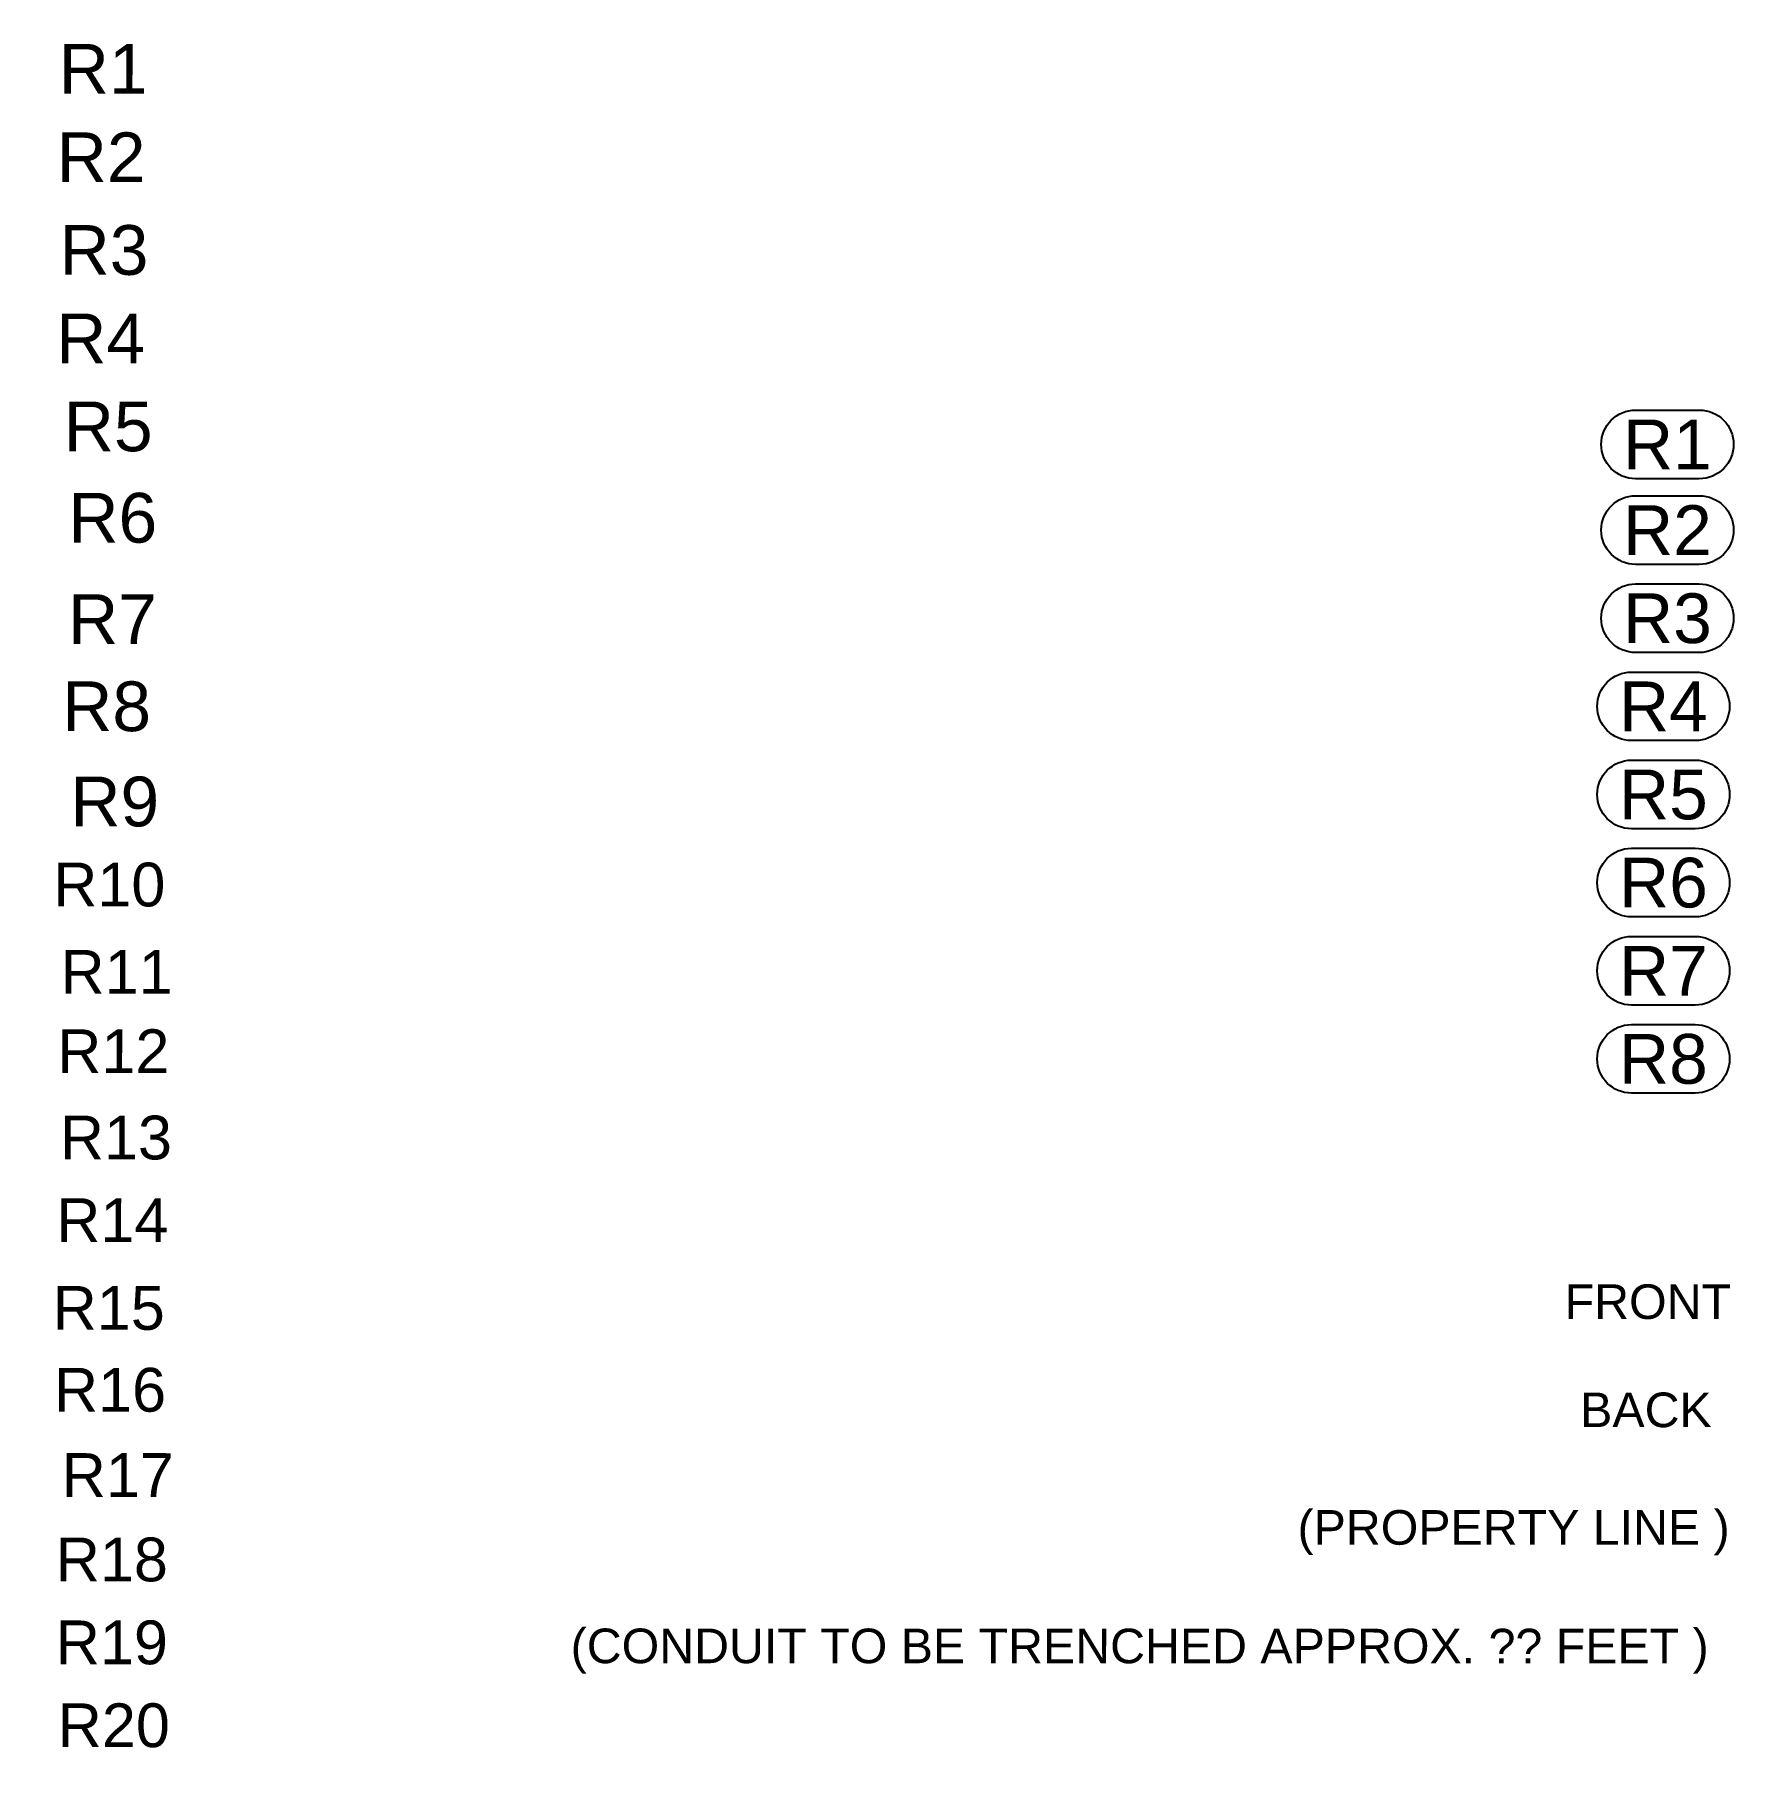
# Model space of a CAD drawing. Header units: feet. Extents: x -13431 to 13250, y 10829 to 29871.
# Drawn here: x 4608 to 5002.9, y 14912.2 to 15307.4 of the extents above; entities that cross this region are included whole.
import ezdxf
from ezdxf.enums import TextEntityAlignment as Align

# ---------------------------------------------------------------- set-up
doc = ezdxf.new("R2010")
doc.units = ezdxf.units.FT
doc.header["$MEASUREMENT"] = 0
doc.set_wipeout_variables(frame=1)
for name, color, linetype in [('E - MODULE', 7, 'Continuous'), ('N - ROOF NUMBERS', 7, 'Continuous'), ('PROPERTY LINE', 7, 'Continuous'), ('Z - TITLEBLOCK TXT', 7, 'Continuous')]:
    doc.layers.add(name, color=color, linetype=linetype)
doc.styles.add('TITLE BBLOCK TEXT', font='ARIALUNI.TTF')

# ---------------------------------------------------------------- blocks, each defined once
blk = doc.blocks.new('A$C035F63DD')
at = {"color": 3}
blk.add_lwpolyline([(-0.0798, 0.0034, -1), (-0.0798, 0.1359), (0.043, 0.1359, -1), (0.043, 0.0034)], format="xyb", close=True, dxfattribs=at)
at = {"layer": 'Z - TITLEBLOCK TXT', "color": 7, "style": 'TITLE BBLOCK TEXT'}
blk.add_text('R1', height=0.09595, rotation=359.9886, dxfattribs=at).set_placement((-0.0184, 0.0696), align=Align.MIDDLE_CENTER)
blk = doc.blocks.new('A$C78CA008D')
at = {"color": 3}
blk.add_lwpolyline([(-0.0798, -0.0062, -1), (-0.0798, 0.1262), (0.043, 0.1262, -1), (0.043, -0.0062)], format="xyb", close=True, dxfattribs=at)
at = {"layer": 'Z - TITLEBLOCK TXT', "color": 7, "style": 'TITLE BBLOCK TEXT'}
blk.add_text('R2', height=0.09595, rotation=359.9886, dxfattribs=at).set_placement((-0.0184, 0.06), align=Align.MIDDLE_CENTER)
blk = doc.blocks.new('A$C188C70DB')
at = {"color": 3}
blk.add_lwpolyline([(-0.0852, 0.0097, -1), (-0.0852, 0.1421), (0.0376, 0.1421, -1), (0.0376, 0.0097)], format="xyb", close=True, dxfattribs=at)
at = {"layer": 'Z - TITLEBLOCK TXT', "color": 7, "style": 'TITLE BBLOCK TEXT'}
blk.add_text('R3', height=0.09595, rotation=359.9886, dxfattribs=at).set_placement((-0.0238, 0.0759), align=Align.MIDDLE_CENTER)
blk = doc.blocks.new('A$C192F5397')
at = {"color": 3}
blk.add_lwpolyline([(-0.1004, 0.004, -1), (-0.1004, 0.1364), (0.0224, 0.1364, -1), (0.0224, 0.004)], format="xyb", close=True, dxfattribs=at)
at = {"layer": 'Z - TITLEBLOCK TXT', "color": 7, "style": 'TITLE BBLOCK TEXT'}
blk.add_text('R4', height=0.09595, rotation=359.9886, dxfattribs=at).set_placement((-0.039, 0.0702), align=Align.MIDDLE_CENTER)
blk = doc.blocks.new('A$C2E9D7AD3')
at = {"color": 3}
blk.add_lwpolyline([(-0.0838, 0.0062, -1), (-0.0838, 0.1387), (0.039, 0.1387, -1), (0.039, 0.0062)], format="xyb", close=True, dxfattribs=at)
at = {"layer": 'Z - TITLEBLOCK TXT', "color": 7, "style": 'TITLE BBLOCK TEXT'}
blk.add_text('R5', height=0.09595, rotation=359.9886, dxfattribs=at).set_placement((-0.0224, 0.0725), align=Align.MIDDLE_CENTER)
blk = doc.blocks.new('A$C1B3971E3')
at = {"color": 3}
blk.add_lwpolyline([(-0.0825, 0.003, -1), (-0.0825, 0.1354), (0.0404, 0.1354, -1), (0.0404, 0.003)], format="xyb", close=True, dxfattribs=at)
at = {"layer": 'Z - TITLEBLOCK TXT', "color": 7, "style": 'TITLE BBLOCK TEXT'}
blk.add_text('R6', height=0.09595, rotation=359.9886, dxfattribs=at).set_placement((-0.021, 0.0692), align=Align.MIDDLE_CENTER)
blk = doc.blocks.new('A$C45660E13')
at = {"color": 3}
blk.add_lwpolyline([(-0.1139, 0.013, -1), (-0.1139, 0.1455), (0.0089, 0.1455, -1), (0.0089, 0.013)], format="xyb", close=True, dxfattribs=at)
at = {"layer": 'Z - TITLEBLOCK TXT', "color": 7, "style": 'TITLE BBLOCK TEXT'}
blk.add_text('R7', height=0.09595, rotation=359.9886, dxfattribs=at).set_placement((-0.0525, 0.0792), align=Align.MIDDLE_CENTER)
blk = doc.blocks.new('A$C04943D0C')
at = {"color": 3}
blk.add_lwpolyline([(-0.0881, -0.0339, -1), (-0.0881, 0.0985), (0.0347, 0.0985, -1), (0.0347, -0.0339)], format="xyb", close=True, dxfattribs=at)
at = {"layer": 'Z - TITLEBLOCK TXT', "color": 7, "style": 'TITLE BBLOCK TEXT'}
blk.add_text('R8', height=0.09595, rotation=359.9886, dxfattribs=at).set_placement((-0.0267, 0.0323), align=Align.MIDDLE_CENTER)
blk = doc.blocks.new('*U211')
at = {"color": 3}
blk.add_wipeout([(-7.29, -7.07), (-5.72, -7.07), (-4.15, -7.07), (-2.58, -7.07), (-1.01, -7.07), (0.56, -7.07), (2.14, -7.07), (3.71, -7.07), (5.28, -7.07), (6.85, -7.07), (8.42, -6.99), (9.94, -6.61), (11.36, -5.94), (12.62, -5), (13.66, -3.83), (14.45, -2.47), (14.96, -0.98), (15.16, 0.57), (15.04, 2.14), (14.62, 3.65), (13.91, 5.05), (12.93, 6.28), (11.73, 7.29), (10.36, 8.04), (8.86, 8.5), (7.29, 8.66), (5.72, 8.66), (4.15, 8.66), (2.58, 8.66), (1.01, 8.66), (-0.56, 8.66), (-2.14, 8.66), (-3.71, 8.66), (-5.28, 8.66), (-6.85, 8.66), (-8.42, 8.58), (-9.94, 8.2), (-11.36, 7.53), (-12.62, 6.58), (-13.66, 5.41), (-14.45, 4.06), (-14.96, 2.57), (-15.16, 1.01), (-15.04, -0.55), (-14.62, -2.06), (-13.91, -3.46), (-12.93, -4.69), (-11.73, -5.7), (-10.36, -6.45), (-8.86, -6.91)], dxfattribs=at)
at = {"layer": 'Z - TITLEBLOCK TXT', "color": 7, "style": 'TITLE BBLOCK TEXT'}
blk.add_text('R4', height=11.396, rotation=359.9886, dxfattribs=at).set_placement((0, 0.79), align=Align.MIDDLE_CENTER)
blk = doc.blocks.new('*U213')
at = {"color": 3}
blk.add_wipeout([(-7.51, -8.11), (-5.94, -8.11), (-4.37, -8.11), (-2.8, -8.11), (-1.22, -8.11), (0.35, -8.11), (1.92, -8.11), (3.49, -8.11), (5.06, -8.11), (6.64, -8.11), (8.2, -8.02), (9.73, -7.65), (11.14, -6.97), (12.4, -6.03), (13.44, -4.86), (14.23, -3.5), (14.74, -2.02), (14.94, -0.46), (14.83, 1.1), (14.41, 2.62), (13.69, 4.01), (12.72, 5.24), (11.52, 6.25), (10.14, 7), (8.64, 7.47), (7.08, 7.62), (5.51, 7.62), (3.93, 7.62), (2.36, 7.62), (0.79, 7.62), (-0.78, 7.62), (-2.35, 7.62), (-3.93, 7.62), (-5.5, 7.62), (-7.07, 7.62), (-8.64, 7.54), (-10.16, 7.16), (-11.58, 6.49), (-12.83, 5.55), (-13.88, 4.38), (-14.67, 3.02), (-15.17, 1.54), (-15.37, -0.02), (-15.26, -1.58), (-14.84, -3.1), (-14.13, -4.49), (-13.15, -5.72), (-11.95, -6.73), (-10.57, -7.49), (-9.07, -7.95)], dxfattribs=at)
at = {"layer": 'Z - TITLEBLOCK TXT', "color": 7, "style": 'TITLE BBLOCK TEXT'}
blk.add_text('R1', height=11.396, rotation=359.9886, dxfattribs=at).set_placement((-0.22, -0.24), align=Align.MIDDLE_CENTER)
blk = doc.blocks.new('*U207')
at = {"color": 3}
blk.add_wipeout([(-7.29, -7.76), (-5.72, -7.76), (-4.15, -7.76), (-2.58, -7.76), (-1.01, -7.76), (0.56, -7.76), (2.14, -7.76), (3.71, -7.76), (5.28, -7.76), (6.85, -7.76), (8.42, -7.68), (9.94, -7.3), (11.36, -6.63), (12.62, -5.68), (13.66, -4.51), (14.45, -3.16), (14.96, -1.67), (15.16, -0.11), (15.04, 1.45), (14.62, 2.96), (13.91, 4.36), (12.93, 5.59), (11.73, 6.6), (10.36, 7.35), (8.86, 7.81), (7.29, 7.97), (5.72, 7.97), (4.15, 7.97), (2.58, 7.97), (1.01, 7.97), (-0.56, 7.97), (-2.14, 7.97), (-3.71, 7.97), (-5.28, 7.97), (-6.85, 7.97), (-8.42, 7.89), (-9.94, 7.51), (-11.36, 6.84), (-12.62, 5.9), (-13.66, 4.73), (-14.45, 3.37), (-14.96, 1.88), (-15.16, 0.33), (-15.04, -1.24), (-14.62, -2.75), (-13.91, -4.15), (-12.93, -5.38), (-11.73, -6.39), (-10.36, -7.14), (-8.86, -7.6)], dxfattribs=at)
at = {"layer": 'Z - TITLEBLOCK TXT', "style": 'TITLE BBLOCK TEXT'}
blk.add_text('R2', height=11.396, rotation=359.9886, dxfattribs=at).set_placement((0, 0.11), align=Align.MIDDLE_CENTER)
blk = doc.blocks.new('*U212')
at = {"color": 3}
blk.add_wipeout([(-7.29, -7.41), (-5.72, -7.41), (-4.15, -7.41), (-2.58, -7.41), (-1.01, -7.41), (0.56, -7.41), (2.14, -7.41), (3.71, -7.41), (5.28, -7.41), (6.85, -7.41), (8.42, -7.33), (9.94, -6.95), (11.36, -6.28), (12.62, -5.34), (13.66, -4.17), (14.45, -2.81), (14.96, -1.33), (15.16, 0.23), (15.04, 1.8), (14.62, 3.31), (13.91, 4.71), (12.93, 5.93), (11.73, 6.95), (10.36, 7.7), (8.86, 8.16), (7.29, 8.32), (5.72, 8.32), (4.15, 8.32), (2.58, 8.32), (1.01, 8.32), (-0.56, 8.32), (-2.14, 8.32), (-3.71, 8.32), (-5.28, 8.32), (-6.85, 8.32), (-8.42, 8.24), (-9.94, 7.86), (-11.36, 7.18), (-12.62, 6.24), (-13.66, 5.07), (-14.45, 3.72), (-14.96, 2.23), (-15.16, 0.67), (-15.04, -0.89), (-14.62, -2.4), (-13.91, -3.8), (-12.93, -5.03), (-11.73, -6.04), (-10.36, -6.79), (-8.86, -7.26)], dxfattribs=at)
at = {"layer": 'Z - TITLEBLOCK TXT', "color": 7, "style": 'TITLE BBLOCK TEXT'}
blk.add_text('R3', height=11.396, rotation=359.9886, dxfattribs=at).set_placement((0, 0.45), align=Align.MIDDLE_CENTER)
blk = doc.blocks.new('*U210')
at = {"color": 3}
blk.add_wipeout([(-7.29, -6.72), (-5.72, -6.72), (-4.15, -6.72), (-2.58, -6.72), (-1.01, -6.72), (0.56, -6.72), (2.14, -6.72), (3.71, -6.72), (5.28, -6.72), (6.85, -6.72), (8.42, -6.64), (9.94, -6.26), (11.36, -5.59), (12.62, -4.65), (13.66, -3.47), (14.45, -2.12), (14.96, -0.63), (15.16, 0.92), (15.04, 2.49), (14.62, 4), (13.91, 5.4), (12.93, 6.63), (11.73, 7.64), (10.36, 8.39), (8.86, 8.85), (7.29, 9.01), (5.72, 9.01), (4.15, 9.01), (2.58, 9.01), (1.01, 9.01), (-0.56, 9.01), (-2.14, 9.01), (-3.71, 9.01), (-5.28, 9.01), (-6.85, 9.01), (-8.42, 8.93), (-9.94, 8.55), (-11.36, 7.88), (-12.62, 6.93), (-13.66, 5.76), (-14.45, 4.41), (-14.96, 2.92), (-15.16, 1.36), (-15.04, -0.2), (-14.62, -1.71), (-13.91, -3.11), (-12.93, -4.34), (-11.73, -5.35), (-10.36, -6.1), (-8.86, -6.56)], dxfattribs=at)
at = {"layer": 'Z - TITLEBLOCK TXT', "color": 7, "style": 'TITLE BBLOCK TEXT'}
blk.add_text('R5', height=11.396, rotation=359.9886, dxfattribs=at).set_placement((0, 1.14), align=Align.MIDDLE_CENTER)
blk = doc.blocks.new('*U209')
at = {"color": 3}
blk.add_wipeout([(-7.29, -6.72), (-5.72, -6.72), (-4.15, -6.72), (-2.58, -6.72), (-1.01, -6.72), (0.56, -6.72), (2.14, -6.72), (3.71, -6.72), (5.28, -6.72), (6.85, -6.72), (8.42, -6.64), (9.94, -6.26), (11.36, -5.59), (12.62, -4.65), (13.66, -3.48), (14.45, -2.12), (14.96, -0.63), (15.16, 0.92), (15.04, 2.49), (14.62, 4), (13.91, 5.4), (12.93, 6.63), (11.73, 7.64), (10.36, 8.39), (8.86, 8.85), (7.29, 9.01), (5.72, 9.01), (4.15, 9.01), (2.58, 9.01), (1.01, 9.01), (-0.56, 9.01), (-2.14, 9.01), (-3.71, 9.01), (-5.28, 9.01), (-6.85, 9.01), (-8.42, 8.93), (-9.94, 8.55), (-11.36, 7.88), (-12.62, 6.93), (-13.66, 5.76), (-14.45, 4.41), (-14.96, 2.92), (-15.16, 1.36), (-15.04, -0.2), (-14.62, -1.71), (-13.91, -3.11), (-12.93, -4.34), (-11.73, -5.35), (-10.36, -6.1), (-8.86, -6.57)], dxfattribs=at)
at = {"layer": 'Z - TITLEBLOCK TXT', "color": 7, "style": 'TITLE BBLOCK TEXT'}
blk.add_text('R6', height=11.396, rotation=359.9886, dxfattribs=at).set_placement((0, 1.14), align=Align.MIDDLE_CENTER)
blk = doc.blocks.new('*U208')
at = {"color": 3}
blk.add_wipeout([(-7.29, -7.08), (-5.72, -7.08), (-4.15, -7.08), (-2.58, -7.08), (-1.01, -7.08), (0.56, -7.08), (2.14, -7.08), (3.71, -7.08), (5.28, -7.08), (6.85, -7.08), (8.42, -7), (9.94, -6.62), (11.36, -5.95), (12.62, -5.01), (13.66, -3.83), (14.45, -2.48), (14.96, -0.99), (15.16, 0.56), (15.04, 2.13), (14.62, 3.64), (13.91, 5.04), (12.93, 6.27), (11.73, 7.28), (10.36, 8.03), (8.86, 8.49), (7.29, 8.65), (5.72, 8.65), (4.15, 8.65), (2.58, 8.65), (1.01, 8.65), (-0.56, 8.65), (-2.14, 8.65), (-3.71, 8.65), (-5.28, 8.65), (-6.85, 8.65), (-8.42, 8.57), (-9.94, 8.19), (-11.36, 7.52), (-12.62, 6.58), (-13.66, 5.4), (-14.45, 4.05), (-14.96, 2.56), (-15.16, 1.01), (-15.04, -0.56), (-14.62, -2.07), (-13.91, -3.47), (-12.93, -4.7), (-11.73, -5.71), (-10.36, -6.46), (-8.86, -6.92)], dxfattribs=at)
at = {"layer": 'Z - TITLEBLOCK TXT', "color": 7, "style": 'TITLE BBLOCK TEXT'}
blk.add_text('R7', height=11.396, rotation=359.9886, dxfattribs=at).set_placement((0, 0.79), align=Align.MIDDLE_CENTER)
blk = doc.blocks.new('*U206')
at = {"color": 3}
blk.add_wipeout([(-7.29, -8.11), (-5.72, -8.11), (-4.15, -8.11), (-2.58, -8.11), (-1.01, -8.11), (0.56, -8.11), (2.14, -8.11), (3.71, -8.11), (5.28, -8.11), (6.85, -8.11), (8.42, -8.02), (9.94, -7.65), (11.36, -6.97), (12.62, -6.03), (13.66, -4.86), (14.45, -3.5), (14.96, -2.02), (15.16, -0.46), (15.04, 1.1), (14.62, 2.62), (13.91, 4.01), (12.93, 5.24), (11.73, 6.25), (10.36, 7), (8.86, 7.47), (7.29, 7.62), (5.72, 7.62), (4.15, 7.62), (2.58, 7.62), (1.01, 7.62), (-0.56, 7.62), (-2.14, 7.62), (-3.71, 7.62), (-5.28, 7.62), (-6.85, 7.62), (-8.42, 7.54), (-9.94, 7.16), (-11.36, 6.49), (-12.62, 5.55), (-13.66, 4.38), (-14.45, 3.02), (-14.96, 1.54), (-15.16, -0.02), (-15.04, -1.58), (-14.62, -3.1), (-13.91, -4.49), (-12.93, -5.72), (-11.73, -6.73), (-10.36, -7.49), (-8.86, -7.95)], dxfattribs=at)
at = {"layer": 'Z - TITLEBLOCK TXT', "color": 7, "style": 'TITLE BBLOCK TEXT'}
blk.add_text('R9', height=11.396, rotation=359.9886, dxfattribs=at).set_placement((0, -0.24), align=Align.MIDDLE_CENTER)
blk = doc.blocks.new('ROOF10_ID')
at = {"color": 3}
blk.add_wipeout([(6.87, 7.67), (8.44, 7.51), (9.93, 7.05), (11.31, 6.3), (12.51, 5.29), (13.49, 4.06), (14.2, 2.66), (14.62, 1.15), (14.74, -0.42), (14.54, -1.97), (14.03, -3.46), (13.24, -4.81), (12.2, -5.99), (10.94, -6.93), (9.52, -7.6), (8, -7.98), (6.43, -8.06), (4.86, -8.06), (3.29, -8.06), (1.72, -8.06), (0.14, -8.06), (-1.43, -8.06), (-3, -8.06), (-4.57, -8.06), (-6.14, -8.06), (-7.72, -8.06), (-9.28, -7.9), (-10.78, -7.44), (-12.15, -6.69), (-13.35, -5.68), (-14.33, -4.45), (-15.04, -3.05), (-15.46, -1.54), (-15.58, 0.03), (-15.38, 1.58), (-14.87, 3.07), (-14.08, 4.42), (-13.04, 5.6), (-11.78, 6.54), (-10.36, 7.21), (-8.84, 7.59), (-7.27, 7.67), (-5.7, 7.67), (-4.13, 7.67), (-2.56, 7.67), (-0.99, 7.67), (0.59, 7.67), (2.16, 7.67), (3.73, 7.67), (5.3, 7.67)], dxfattribs=at)
at = {"layer": 'Z - TITLEBLOCK TXT', "color": 7, "style": 'TITLE BBLOCK TEXT'}
blk.add_text('R10', height=10.029, rotation=359.9886, dxfattribs=at).set_placement((-0.37, -0.21), align=Align.MIDDLE_CENTER)
blk = doc.blocks.new('ROOF8_ID')
at = {"color": 3}
blk.add_wipeout([(-7.81, -8.09), (-6.23, -8.09), (-4.66, -8.09), (-3.09, -8.09), (-1.52, -8.09), (0.05, -8.09), (1.63, -8.09), (3.2, -8.09), (4.77, -8.09), (6.34, -8.09), (7.91, -8.01), (9.43, -7.63), (10.85, -6.96), (12.1, -6.02), (13.15, -4.85), (13.94, -3.49), (14.44, -2), (14.64, -0.45), (14.53, 1.12), (14.11, 2.63), (13.4, 4.03), (12.42, 5.26), (11.22, 6.27), (9.84, 7.02), (8.34, 7.48), (6.78, 7.64), (5.21, 7.64), (3.64, 7.64), (2.07, 7.64), (0.5, 7.64), (-1.08, 7.64), (-2.65, 7.64), (-4.22, 7.64), (-5.79, 7.64), (-7.36, 7.64), (-8.93, 7.56), (-10.46, 7.18), (-11.87, 6.51), (-13.13, 5.56), (-14.17, 4.39), (-14.96, 3.04), (-15.47, 1.55), (-15.67, -0.01), (-15.56, -1.57), (-15.13, -3.08), (-14.42, -4.48), (-13.45, -5.71), (-12.24, -6.72), (-10.87, -7.47), (-9.37, -7.94)], dxfattribs=at)
at = {"layer": 'Z - TITLEBLOCK TXT', "color": 7, "style": 'TITLE BBLOCK TEXT'}
blk.add_text('R8', height=11.396, rotation=359.9886, dxfattribs=at).set_placement((-0.51, -0.23), align=Align.MIDDLE_CENTER)
blk = doc.blocks.new('ROOF11_ID')
at = {"color": 3}
blk.add_wipeout([(7.52, 8.05), (9.09, 7.9), (10.58, 7.43), (11.96, 6.68), (13.16, 5.67), (14.14, 4.44), (14.85, 3.04), (15.27, 1.53), (15.39, -0.03), (15.19, -1.59), (14.68, -3.08), (13.89, -4.43), (12.85, -5.6), (11.59, -6.55), (10.17, -7.22), (8.65, -7.6), (7.08, -7.68), (5.51, -7.68), (3.94, -7.68), (2.37, -7.68), (0.79, -7.68), (-0.78, -7.68), (-2.35, -7.68), (-3.92, -7.68), (-5.49, -7.68), (-7.07, -7.68), (-8.63, -7.52), (-10.13, -7.06), (-11.5, -6.31), (-12.7, -5.3), (-13.68, -4.07), (-14.39, -2.67), (-14.81, -1.16), (-14.93, 0.41), (-14.73, 1.96), (-14.22, 3.45), (-13.43, 4.81), (-12.39, 5.98), (-11.13, 6.92), (-9.71, 7.59), (-8.19, 7.97), (-6.62, 8.05), (-5.05, 8.05), (-3.48, 8.05), (-1.91, 8.05), (-0.34, 8.05), (1.24, 8.05), (2.81, 8.05), (4.38, 8.05), (5.95, 8.05)], dxfattribs=at)
at = {"layer": 'Z - TITLEBLOCK TXT', "color": 7, "style": 'TITLE BBLOCK TEXT'}
blk.add_text('R11', height=10.029, rotation=359.9886, dxfattribs=at).set_placement((0.28, 0.17), align=Align.MIDDLE_CENTER)
blk = doc.blocks.new('ROOF12_ID')
at = {"color": 3}
blk.add_wipeout([(7.52, 7.86), (9.09, 7.7), (10.58, 7.24), (11.96, 6.49), (13.16, 5.48), (14.14, 4.25), (14.85, 2.85), (15.27, 1.34), (15.39, -0.23), (15.19, -1.78), (14.68, -3.27), (13.89, -4.62), (12.85, -5.79), (11.59, -6.74), (10.17, -7.41), (8.65, -7.79), (7.08, -7.87), (5.51, -7.87), (3.94, -7.87), (2.37, -7.87), (0.79, -7.87), (-0.78, -7.87), (-2.35, -7.87), (-3.92, -7.87), (-5.49, -7.87), (-7.07, -7.87), (-8.63, -7.71), (-10.13, -7.25), (-11.5, -6.5), (-12.7, -5.49), (-13.68, -4.26), (-14.39, -2.86), (-14.81, -1.35), (-14.93, 0.22), (-14.73, 1.77), (-14.22, 3.26), (-13.43, 4.61), (-12.39, 5.79), (-11.13, 6.73), (-9.71, 7.4), (-8.19, 7.78), (-6.62, 7.86), (-5.05, 7.86), (-3.48, 7.86), (-1.91, 7.86), (-0.34, 7.86), (1.24, 7.86), (2.81, 7.86), (4.38, 7.86), (5.95, 7.86)], dxfattribs=at)
at = {"layer": 'Z - TITLEBLOCK TXT', "color": 7, "style": 'TITLE BBLOCK TEXT'}
blk.add_text('R12', height=10.029, rotation=359.9886, dxfattribs=at).set_placement((0.28, -0.02), align=Align.MIDDLE_CENTER)
blk = doc.blocks.new('ROOF13_ID')
at = {"color": 3}
blk.add_wipeout([(7.29, 7.87), (8.86, 7.71), (10.36, 7.24), (11.73, 6.49), (12.93, 5.48), (13.91, 4.25), (14.62, 2.86), (15.04, 1.34), (15.16, -0.22), (14.96, -1.78), (14.45, -3.26), (13.66, -4.62), (12.62, -5.79), (11.36, -6.73), (9.94, -7.41), (8.42, -7.78), (6.85, -7.87), (5.28, -7.87), (3.71, -7.87), (2.14, -7.87), (0.56, -7.87), (-1.01, -7.87), (-2.58, -7.87), (-4.15, -7.87), (-5.72, -7.87), (-7.29, -7.87), (-8.86, -7.71), (-10.36, -7.24), (-11.73, -6.49), (-12.93, -5.48), (-13.91, -4.25), (-14.62, -2.86), (-15.04, -1.34), (-15.16, 0.22), (-14.96, 1.78), (-14.45, 3.26), (-13.66, 4.62), (-12.62, 5.79), (-11.36, 6.73), (-9.94, 7.41), (-8.42, 7.78), (-6.85, 7.87), (-5.28, 7.87), (-3.71, 7.87), (-2.14, 7.87), (-0.56, 7.87), (1.01, 7.87), (2.58, 7.87), (4.15, 7.87), (5.72, 7.87)], dxfattribs=at)
at = {"layer": 'Z - TITLEBLOCK TXT', "color": 7, "style": 'TITLE BBLOCK TEXT'}
blk.add_text('R13', height=10.029, rotation=359.9886, dxfattribs=at).set_placement((0.05, -0.02), align=Align.MIDDLE_CENTER)
blk = doc.blocks.new('ROOF14_ID')
at = {"color": 3}
blk.add_wipeout([(7.29, 7.87), (8.86, 7.71), (10.36, 7.24), (11.73, 6.49), (12.93, 5.48), (13.91, 4.25), (14.62, 2.86), (15.04, 1.34), (15.16, -0.22), (14.96, -1.78), (14.45, -3.26), (13.66, -4.62), (12.62, -5.79), (11.36, -6.73), (9.94, -7.41), (8.42, -7.78), (6.85, -7.87), (5.28, -7.87), (3.71, -7.87), (2.14, -7.87), (0.56, -7.87), (-1.01, -7.87), (-2.58, -7.87), (-4.15, -7.87), (-5.72, -7.87), (-7.29, -7.87), (-8.86, -7.71), (-10.36, -7.24), (-11.73, -6.49), (-12.93, -5.48), (-13.91, -4.25), (-14.62, -2.86), (-15.04, -1.34), (-15.16, 0.22), (-14.96, 1.78), (-14.45, 3.26), (-13.66, 4.62), (-12.62, 5.79), (-11.36, 6.73), (-9.94, 7.41), (-8.42, 7.78), (-6.85, 7.87), (-5.28, 7.87), (-3.71, 7.87), (-2.14, 7.87), (-0.56, 7.87), (1.01, 7.87), (2.58, 7.87), (4.15, 7.87), (5.72, 7.87)], dxfattribs=at)
at = {"layer": 'Z - TITLEBLOCK TXT', "color": 7, "style": 'TITLE BBLOCK TEXT'}
blk.add_text('R14', height=10.029, rotation=359.9886, dxfattribs=at).set_placement((0.05, -0.02), align=Align.MIDDLE_CENTER)
blk = doc.blocks.new('ROOF15_ID')
at = {"color": 3}
blk.add_wipeout([(7.29, 7.87), (8.86, 7.71), (10.36, 7.24), (11.73, 6.49), (12.93, 5.48), (13.91, 4.25), (14.62, 2.86), (15.04, 1.34), (15.16, -0.22), (14.96, -1.78), (14.45, -3.26), (13.66, -4.62), (12.62, -5.79), (11.36, -6.73), (9.94, -7.41), (8.42, -7.78), (6.85, -7.87), (5.28, -7.87), (3.71, -7.87), (2.14, -7.87), (0.56, -7.87), (-1.01, -7.87), (-2.58, -7.87), (-4.15, -7.87), (-5.72, -7.87), (-7.29, -7.87), (-8.86, -7.71), (-10.36, -7.24), (-11.73, -6.49), (-12.93, -5.48), (-13.91, -4.25), (-14.62, -2.86), (-15.04, -1.34), (-15.16, 0.22), (-14.96, 1.78), (-14.45, 3.26), (-13.66, 4.62), (-12.62, 5.79), (-11.36, 6.73), (-9.94, 7.41), (-8.42, 7.78), (-6.85, 7.87), (-5.28, 7.87), (-3.71, 7.87), (-2.14, 7.87), (-0.56, 7.87), (1.01, 7.87), (2.58, 7.87), (4.15, 7.87), (5.72, 7.87)], dxfattribs=at)
at = {"layer": 'Z - TITLEBLOCK TXT', "color": 7, "style": 'TITLE BBLOCK TEXT'}
blk.add_text('R15', height=10.029, rotation=359.9886, dxfattribs=at).set_placement((0.05, -0.02), align=Align.MIDDLE_CENTER)
blk = doc.blocks.new('ROOF16_ID')
at = {"color": 3}
blk.add_wipeout([(7.29, 7.87), (8.86, 7.71), (10.36, 7.24), (11.73, 6.49), (12.93, 5.48), (13.91, 4.25), (14.62, 2.86), (15.04, 1.34), (15.16, -0.22), (14.96, -1.78), (14.45, -3.26), (13.66, -4.62), (12.62, -5.79), (11.36, -6.73), (9.94, -7.41), (8.42, -7.78), (6.85, -7.87), (5.28, -7.87), (3.71, -7.87), (2.14, -7.87), (0.56, -7.87), (-1.01, -7.87), (-2.58, -7.87), (-4.15, -7.87), (-5.72, -7.87), (-7.29, -7.87), (-8.86, -7.71), (-10.36, -7.24), (-11.73, -6.49), (-12.93, -5.48), (-13.91, -4.25), (-14.62, -2.86), (-15.04, -1.34), (-15.16, 0.22), (-14.96, 1.78), (-14.45, 3.26), (-13.66, 4.62), (-12.62, 5.79), (-11.36, 6.73), (-9.94, 7.41), (-8.42, 7.78), (-6.85, 7.87), (-5.28, 7.87), (-3.71, 7.87), (-2.14, 7.87), (-0.56, 7.87), (1.01, 7.87), (2.58, 7.87), (4.15, 7.87), (5.72, 7.87)], dxfattribs=at)
at = {"layer": 'Z - TITLEBLOCK TXT', "color": 7, "style": 'TITLE BBLOCK TEXT'}
blk.add_text('R16', height=10.029, rotation=359.9886, dxfattribs=at).set_placement((0.05, -0.02), align=Align.MIDDLE_CENTER)
blk = doc.blocks.new('ROOF17_ID')
at = {"color": 3}
blk.add_wipeout([(7.29, 7.87), (8.86, 7.71), (10.36, 7.24), (11.73, 6.49), (12.93, 5.48), (13.91, 4.25), (14.62, 2.86), (15.04, 1.34), (15.16, -0.22), (14.96, -1.78), (14.45, -3.26), (13.66, -4.62), (12.62, -5.79), (11.36, -6.73), (9.94, -7.41), (8.42, -7.78), (6.85, -7.87), (5.28, -7.87), (3.71, -7.87), (2.14, -7.87), (0.56, -7.87), (-1.01, -7.87), (-2.58, -7.87), (-4.15, -7.87), (-5.72, -7.87), (-7.29, -7.87), (-8.86, -7.71), (-10.36, -7.24), (-11.73, -6.49), (-12.93, -5.48), (-13.91, -4.25), (-14.62, -2.86), (-15.04, -1.34), (-15.16, 0.22), (-14.96, 1.78), (-14.45, 3.26), (-13.66, 4.62), (-12.62, 5.79), (-11.36, 6.73), (-9.94, 7.41), (-8.42, 7.78), (-6.85, 7.87), (-5.28, 7.87), (-3.71, 7.87), (-2.14, 7.87), (-0.56, 7.87), (1.01, 7.87), (2.58, 7.87), (4.15, 7.87), (5.72, 7.87)], dxfattribs=at)
at = {"layer": 'Z - TITLEBLOCK TXT', "color": 7, "style": 'TITLE BBLOCK TEXT'}
blk.add_text('R17', height=10.029, rotation=359.9886, dxfattribs=at).set_placement((0.05, -0.02), align=Align.MIDDLE_CENTER)
blk = doc.blocks.new('ROOF18_ID')
at = {"color": 3}
blk.add_wipeout([(7.29, 7.87), (8.86, 7.71), (10.36, 7.24), (11.73, 6.49), (12.93, 5.48), (13.91, 4.25), (14.62, 2.86), (15.04, 1.34), (15.16, -0.22), (14.96, -1.78), (14.45, -3.26), (13.66, -4.62), (12.62, -5.79), (11.36, -6.73), (9.94, -7.41), (8.42, -7.78), (6.85, -7.87), (5.28, -7.87), (3.71, -7.87), (2.14, -7.87), (0.56, -7.87), (-1.01, -7.87), (-2.58, -7.87), (-4.15, -7.87), (-5.72, -7.87), (-7.29, -7.87), (-8.86, -7.71), (-10.36, -7.24), (-11.73, -6.49), (-12.93, -5.48), (-13.91, -4.25), (-14.62, -2.86), (-15.04, -1.34), (-15.16, 0.22), (-14.96, 1.78), (-14.45, 3.26), (-13.66, 4.62), (-12.62, 5.79), (-11.36, 6.73), (-9.94, 7.41), (-8.42, 7.78), (-6.85, 7.87), (-5.28, 7.87), (-3.71, 7.87), (-2.14, 7.87), (-0.56, 7.87), (1.01, 7.87), (2.58, 7.87), (4.15, 7.87), (5.72, 7.87)], dxfattribs=at)
at = {"layer": 'Z - TITLEBLOCK TXT', "color": 7, "style": 'TITLE BBLOCK TEXT'}
blk.add_text('R18', height=10.029, rotation=359.9886, dxfattribs=at).set_placement((0.05, -0.02), align=Align.MIDDLE_CENTER)
blk = doc.blocks.new('ROOF19_ID')
at = {"color": 3}
blk.add_wipeout([(7.29, 7.87), (8.86, 7.71), (10.36, 7.24), (11.73, 6.49), (12.93, 5.48), (13.91, 4.25), (14.62, 2.86), (15.04, 1.34), (15.16, -0.22), (14.96, -1.78), (14.45, -3.26), (13.66, -4.62), (12.62, -5.79), (11.36, -6.73), (9.94, -7.41), (8.42, -7.78), (6.85, -7.87), (5.28, -7.87), (3.71, -7.87), (2.14, -7.87), (0.56, -7.87), (-1.01, -7.87), (-2.58, -7.87), (-4.15, -7.87), (-5.72, -7.87), (-7.29, -7.87), (-8.86, -7.71), (-10.36, -7.24), (-11.73, -6.49), (-12.93, -5.48), (-13.91, -4.25), (-14.62, -2.86), (-15.04, -1.34), (-15.16, 0.22), (-14.96, 1.78), (-14.45, 3.26), (-13.66, 4.62), (-12.62, 5.79), (-11.36, 6.73), (-9.94, 7.41), (-8.42, 7.78), (-6.85, 7.87), (-5.28, 7.87), (-3.71, 7.87), (-2.14, 7.87), (-0.56, 7.87), (1.01, 7.87), (2.58, 7.87), (4.15, 7.87), (5.72, 7.87)], dxfattribs=at)
at = {"layer": 'Z - TITLEBLOCK TXT', "color": 7, "style": 'TITLE BBLOCK TEXT'}
blk.add_text('R19', height=10.029, rotation=359.9886, dxfattribs=at).set_placement((0.05, -0.02), align=Align.MIDDLE_CENTER)
blk = doc.blocks.new('ROOF20_ID')
at = {"color": 3}
blk.add_wipeout([(7.29, 7.87), (8.86, 7.71), (10.36, 7.24), (11.73, 6.49), (12.93, 5.48), (13.91, 4.25), (14.62, 2.86), (15.04, 1.34), (15.16, -0.22), (14.96, -1.78), (14.45, -3.26), (13.66, -4.62), (12.62, -5.79), (11.36, -6.73), (9.94, -7.41), (8.42, -7.78), (6.85, -7.87), (5.28, -7.87), (3.71, -7.87), (2.14, -7.87), (0.56, -7.87), (-1.01, -7.87), (-2.58, -7.87), (-4.15, -7.87), (-5.72, -7.87), (-7.29, -7.87), (-8.86, -7.71), (-10.36, -7.24), (-11.73, -6.49), (-12.93, -5.48), (-13.91, -4.25), (-14.62, -2.86), (-15.04, -1.34), (-15.16, 0.22), (-14.96, 1.78), (-14.45, 3.26), (-13.66, 4.62), (-12.62, 5.79), (-11.36, 6.73), (-9.94, 7.41), (-8.42, 7.78), (-6.85, 7.87), (-5.28, 7.87), (-3.71, 7.87), (-2.14, 7.87), (-0.56, 7.87), (1.01, 7.87), (2.58, 7.87), (4.15, 7.87), (5.72, 7.87)], dxfattribs=at)
at = {"layer": 'Z - TITLEBLOCK TXT', "color": 7, "style": 'TITLE BBLOCK TEXT'}
blk.add_text('R20', height=10.029, rotation=359.9886, dxfattribs=at).set_placement((0.05, -0.02), align=Align.MIDDLE_CENTER)

msp = doc.modelspace()

# ---------------------------------------------------------------- block references
at = {"xscale": 118.7716407580049, "yscale": 118.7716407580049, "zscale": 118.7716407580049}
for name, p in [('A$C035F63DD', (4984.40051, 15205.18027)), ('A$C78CA008D', (4984.40051, 15186.69221)), ('A$C188C70DB', (4985.04205, 15164.61477)), ('A$C192F5397', (4985.92539, 15145.10054)), ('A$C2E9D7AD3', (4983.95216, 15124.64063)), ('A$C1B3971E3', (4983.79116, 15104.83869)), ('A$C45660E13', (4987.53151, 15083.45351)), ('A$C04943D0C', (4984.46201, 15068.83866))]:
    msp.add_blockref(name, p, dxfattribs=at)
at = {"layer": 'E - MODULE', "color": 3}
for name, p in [('*U213', (4623.96362, 15299.74127)), ('*U207', (4623.28565, 15279.12645)), ('*U212', (4623.94055, 15257.55274)), ('*U211', (4623.17162, 15236.94979)), ('*U210', (4624.901, 15216.4372)), ('*U209', (4625.952, 15195.50856)), ('*U208', (4625.88382, 15172.62304)), ('ROOF8_ID', (4625.05446, 15153.682)), ('*U206', (4626.40537, 15131.87671)), ('ROOF10_ID', (4625.53034, 15112.82627))]:
    msp.add_blockref(name, p, dxfattribs=at)
at = {"layer": 'N - ROOF NUMBERS', "color": 3}
for name, p in [('ROOF11_ID', (4626.54241, 15092.42788)), ('ROOF12_ID', (4625.79835, 15074.44352)), ('ROOF13_ID', (4626.62273, 15054.67672)), ('ROOF14_ID', (4625.79835, 15035.73354)), ('ROOF15_ID', (4624.97657, 15015.63636)), ('ROOF16_ID', (4625.27376, 14996.8795)), ('ROOF17_ID', (4627.05154, 14977.34202)), ('ROOF18_ID', (4625.68894, 14958.00007)), ('ROOF19_ID', (4625.68894, 14939.00761)), ('ROOF20_ID', (4626.14156, 14920.01515))]:
    msp.add_blockref(name, p, dxfattribs=at)

# ---------------------------------------------------------------- texts
at = {"layer": 'PROPERTY LINE', "color": 7, "insert": (4894.95485, 14969.29375), "char_height": 7.9251852, "width": 103.9415351, "attachment_point": 1, "rotation": 359.9885639, "style": 'TITLE BBLOCK TEXT', "bg_fill": 3, "box_fill_scale": 1.5, "bg_fill_color": 256, "bg_fill_transparency": 0}
msp.add_mtext('\\pi2.5005;(PROPERTY LINE )', dxfattribs=at)
at = {"layer": 'Z - TITLEBLOCK TXT', "color": 7, "style": 'TITLE BBLOCK TEXT'}
for s, height, p in [('FRONT', 7.925185, (4958.66777, 15013.08739)), ('BACK', 7.925185, (4962.22487, 14988.2982)), ('(CONDUIT TO BE TRENCHED APPROX. ?? FEET )', 7.9251852, (4730.88657, 14934.2193))]:
    msp.add_text(s, height=height, rotation=359.9885639, dxfattribs=at).set_placement(p)

doc.saveas('drawing.dxf')
